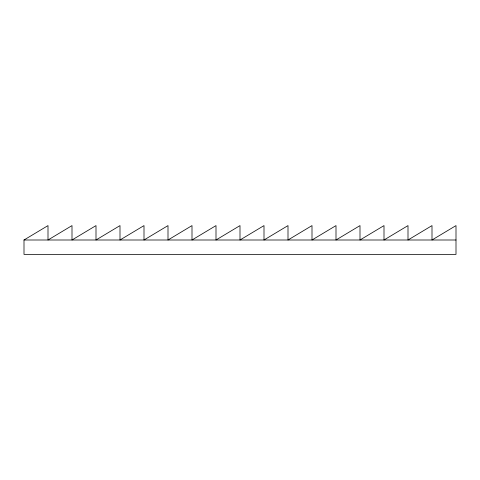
<?xml version="1.0" encoding="UTF-8"?>
<svg xmlns="http://www.w3.org/2000/svg" width="480" height="480" viewBox="0 0 480 480"><rect width="100%" height="100%" fill="white"/><g stroke="black" fill="none" stroke-linecap="round" stroke-linejoin="round"><path stroke-width="0.72" d="M24 240L48 225.6L48 240L72 225.6L72 240L96 225.6L96 240L120 225.6L120 240L144 225.6L144 240L168 225.6L168 240L192 225.6L192 240L216 225.6L216 240L240 225.6L240 240L264 225.6L264 240L288 225.6L288 240L312 225.6L312 240L336 225.6L336 240L360 225.6L360 240L384 225.6L384 240L408 225.6L408 240L432 225.6L432 240L456 225.6L456 254.4L24 254.4L24 240L456 240"/></g></svg>
